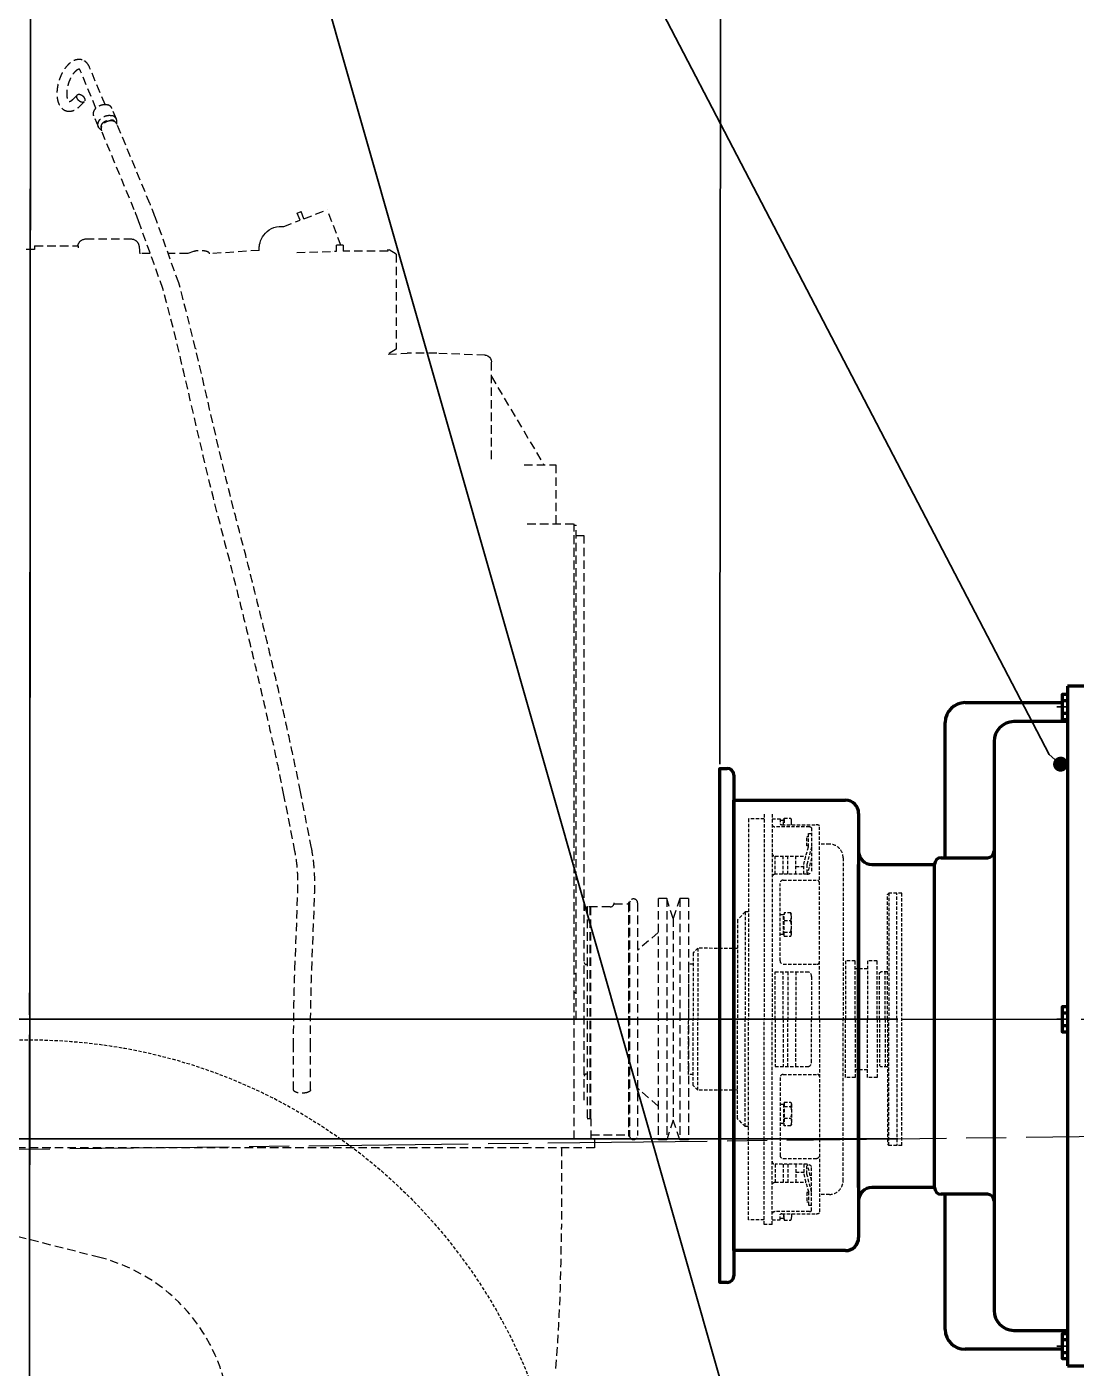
# Model space of a CAD drawing. Header units: millimetres. Extents: x 152 to 1341, y 163 to 1004.
# Drawn here: x 336.5 to 494.6, y 630.9 to 832.8 of the extents above; entities that cross this region are included whole.
import ezdxf

# ---------------------------------------------------------------- set-up
doc = ezdxf.new("R2010")
doc.units = ezdxf.units.MM
for name, pattern in [('ACAD_ISO08W100', [36, 24, -3, 6, -3]), ('HIDDEN', [1.905, 1.27, -0.635]), ('HIDDENX2', [0.75, 0.5, -0.25])]:
    doc.linetypes.add(name, pattern=pattern)
doc.layers.get('Defpoints').update_dxf_attribs({"lineweight": 35})
for name, color, linetype, lineweight in [('中心线', 1, 'ACAD_ISO08W100', 35), ('尺寸', 4, 'Continuous', 25), ('粗实线', 7, 'Continuous', 50), ('虚线', 8, 'HIDDENX2', 35)]:
    doc.layers.add(name, color=color, linetype=linetype, lineweight=lineweight)
doc.layers.add('尺寸标注', color=4, linetype='Continuous')
doc.styles.get("Standard").update_dxf_attribs({"font": 'arial.ttf'})
doc.styles.add('工程字-35', font='gbeitc.shx', dxfattribs={"height": 3.5, "bigfont": 'gbcbig.shx'})
doc.dimstyles.new('ISO-25', dxfattribs={"dimtxt": 2.5, "dimasz": 2.5, "dimexe": 1.25, "dimexo": 0.625, "dimtad": 1, "dimtxsty": 'Standard', "dimcen": 2.5, "dimadec": 0, "dimazin": 0, "dimtfac": 1, "dimtmove": 0, "dimatfit": 3, "dimfxl": 1, "dimarcsym": 0})

# ---------------------------------------------------------------- blocks, each defined once
blk = doc.blocks.new('*D10')
at = {"layer": 'Defpoints', "color": 0, "transparency": 16777216}
for p in [(1172.6, 894.88), (336.93, 599.31), (1172.43, 598.81)]:
    blk.add_point(p, dxfattribs=at)
at = {"layer": '尺寸', "color": 0, "lineweight": -2, "transparency": 16777216}
for p, q in [((336.93, 599.93), (337.1, 896.63)), ((339.6, 895.38), (1170.1, 894.88)), ((1172.43, 599.43), (1172.6, 896.13))]:
    blk.add_line(p, q, dxfattribs=at)
at = {"layer": '尺寸', "color": 0, "transparency": 16777216}
for points in [[(339.6, 895.79), (339.6, 894.96), (337.1, 895.38)], [(1170.1, 895.3), (1170.1, 894.46), (1172.6, 894.88)]]:
    blk.add_solid(points, dxfattribs=at)
at = {"layer": '尺寸', "color": 0, "lineweight": 20, "transparency": 16777216, "insert": (754.85, 897), "char_height": 2.5, "attachment_point": 5, "rotation": 359.9657}
blk.add_mtext('{\\Fgbeitc,gbcbig|c134;4178}', dxfattribs=at)
blk = doc.blocks.new('*D12')
at = {"layer": 'Defpoints', "color": 0, "transparency": 16777216}
for p in [(337.08, 858.38), (337, 721.23), (440.9, 721.17)]:
    blk.add_point(p, dxfattribs=at)
at = {"layer": '尺寸标注', "color": 0, "lineweight": -2, "transparency": 16777216}
for p, q in [((337, 721.85), (337.08, 859.63)), ((440.9, 721.79), (440.99, 859.56)), ((438.49, 858.32), (339.58, 858.37))]:
    blk.add_line(p, q, dxfattribs=at)
at = {"layer": '尺寸标注', "color": 0, "transparency": 16777216}
for points in [[(339.58, 858.79), (339.58, 857.96), (337.08, 858.38)], [(438.49, 858.73), (438.49, 857.9), (440.99, 858.31)]]:
    blk.add_solid(points, dxfattribs=at)
at = {"layer": '尺寸标注', "color": 0, "lineweight": 20, "transparency": 16777216, "insert": (389.03, 860.72), "char_height": 3.5, "attachment_point": 5, "rotation": 359.9657, "style": '工程字-35'}
blk.add_mtext('104', dxfattribs=at)
blk = doc.blocks.new('*D13')
at = {"layer": 'Defpoints', "color": 0, "transparency": 16777216}
for p in [(468.31, 683.4), (249.77, 665.41), (468.31, 665.41)]:
    blk.add_point(p, dxfattribs=at)
at = {"layer": '尺寸标注', "color": 0, "lineweight": -2, "transparency": 16777216}
for p, q in [((467.68, 683.4), (248.52, 683.4)), ((249.77, 680.9), (249.77, 667.91)), ((467.68, 665.41), (248.52, 665.41))]:
    blk.add_line(p, q, dxfattribs=at)
at = {"layer": '尺寸标注', "color": 0, "transparency": 16777216}
for points in [[(249.36, 680.9), (250.19, 680.9), (249.77, 683.4)], [(249.36, 667.91), (250.19, 667.91), (249.77, 665.41)]]:
    blk.add_solid(points, dxfattribs=at)
at = {"layer": '尺寸标注', "color": 0, "lineweight": 20, "transparency": 16777216, "insert": (247.4, 674.4), "char_height": 3.5, "attachment_point": 5, "rotation": 90, "style": '工程字-35'}
blk.add_mtext('18', dxfattribs=at)

msp = doc.modelspace()

# ---------------------------------------------------------------- linework, layer by layer
at = {"layer": '中心线', "lineweight": 20}
for p, q in [((336.926, 513.045), (336.926, 687.402)), ((468.309, 683.399), (612.142, 683.399)), ((235.016, 662.654), (1223.385, 674.333))]:
    msp.add_line(p, q, dxfattribs=at)
at = {"layer": '中心线', "lineweight": 25}
for points in [[(491.629, 730.424), (493.263, 730.424)], [(491.629, 683.399), (493.263, 683.399)], [(491.629, 634.181), (493.263, 634.181)]]:
    msp.add_lwpolyline(points, dxfattribs=at)
at = {"layer": '尺寸', "lineweight": 25}
for points in [[(449.583, 601.16), (448.715, 601.89), (379.539, 844.293), (372.296, 844.293)], [(491.35, 722.538), (490.481, 723.268), (427.397, 844.36), (420.155, 844.36)]]:
    msp.add_lwpolyline(points, dxfattribs=at)
at = {"layer": '尺寸', "lineweight": 0, "transparency": 33554559}
for points in [[(492.198, 721.808), (491.093, 722.005), (491.073, 721.709)], [(491.073, 721.709), (491.133, 721.433), (492.198, 721.808)], [(491.172, 722.281), (492.198, 721.808), (491.093, 722.005)], [(491.133, 721.433), (492.198, 721.808), (491.271, 721.156)], [(491.35, 722.538), (491.172, 722.281), (492.198, 721.808)], [(492.198, 721.808), (491.271, 721.156), (491.468, 720.939)], [(492.198, 721.808), (491.567, 722.735), (491.35, 722.538)], [(491.468, 720.939), (491.725, 720.781), (492.198, 721.808)], [(491.823, 722.873), (492.198, 721.808), (491.567, 722.735)], [(491.725, 720.781), (492.198, 721.808), (492.001, 720.702)], [(492.119, 722.932), (491.823, 722.873), (492.198, 721.808)], [(492.198, 721.808), (492.001, 720.702), (492.297, 720.683)], [(492.198, 721.808), (492.396, 722.932), (492.119, 722.932)], [(492.692, 722.834), (492.198, 721.808), (492.396, 722.932)], [(492.928, 722.676), (492.692, 722.834), (492.198, 721.808)], [(492.198, 721.808), (493.126, 722.459), (492.928, 722.676)], [(493.264, 722.202), (492.198, 721.808), (493.126, 722.459)], [(493.343, 721.906), (493.264, 722.202), (492.198, 721.808)], [(492.198, 721.808), (493.323, 721.61), (493.343, 721.906)], [(493.067, 721.077), (493.224, 721.334), (492.198, 721.808)], [(493.224, 721.334), (492.198, 721.808), (493.323, 721.61)], [(492.297, 720.683), (492.593, 720.742), (492.198, 721.808)], [(492.593, 720.742), (492.198, 721.808), (492.849, 720.88)], [(492.198, 721.808), (492.849, 720.88), (493.067, 721.077)]]:
    msp.add_solid(points, dxfattribs=at)
at = {"layer": '粗实线', "lineweight": 50}
for p, q in [((495.763, 733.574), (493.263, 733.574)), ((493.263, 733.574), (493.263, 728.217)), ((493.263, 728.217), (493.263, 633.699)), ((493.263, 633.699), (493.263, 631.199)), ((493.263, 631.199), (495.763, 631.199))]:
    msp.add_line(p, q, dxfattribs=at)
for points in [[(493.263, 732.298), (492.429, 732.298), (492.429, 728.55), (493.263, 728.55)], [(493.263, 731.363), (492.429, 731.363)], [(477.826, 731.074), (492.429, 731.074)], [(492.429, 729.49), (493.263, 729.49)], [(474.826, 707.729), (474.826, 728.074)], [(493.263, 728.217), (485.182, 728.217)], [(482.182, 725.217), (482.182, 639.557)], [(442.013, 643.786), (440.904, 643.786), (440.904, 721.166), (442.013, 721.166)], [(443.013, 720.166), (443.013, 644.786)], [(459.79, 648.563), (443.013, 648.563), (443.013, 716.389), (459.79, 716.389)], [(461.79, 714.389), (461.79, 650.563)], [(474.227, 707.729), (481.182, 707.729)], [(482.182, 707.729), (482.182, 657.044)], [(461.79, 658.072), (461.79, 706.701)], [(463.79, 706.701), (473.227, 706.701)], [(473.227, 658.044), (473.227, 706.729)], [(493.263, 685.273), (492.429, 685.273), (492.429, 681.526), (493.263, 681.526)], [(493.263, 684.339), (492.429, 684.339)], [(492.429, 682.465), (493.263, 682.465)], [(473.227, 658.072), (463.79, 658.072)], [(481.182, 657.044), (474.227, 657.044)], [(474.826, 636.699), (474.826, 657.044)], [(485.182, 636.557), (493.263, 636.557)], [(493.263, 636.055), (492.429, 636.055), (492.429, 632.307), (493.263, 632.307)], [(493.263, 635.12), (492.429, 635.12)], [(492.429, 633.699), (477.826, 633.699)], [(492.429, 633.246), (493.263, 633.246)]]:
    msp.add_lwpolyline(points, dxfattribs=at)
for centre, radius, start, end in [((477.826, 728.074), 3, 90, 180), ((485.182, 725.217), 3, 90, 180), ((442.013, 720.166), 1, 0, 90), ((459.79, 714.389), 2, 0, 90), ((463.79, 708.701), 2, 180, 270), ((474.227, 706.729), 1, 90, 180), ((481.182, 708.729), 1, 270, 0), ((463.79, 656.072), 2, 90, 180), ((474.227, 658.044), 1, 180, 270), ((481.182, 656.044), 1, 0, 90), ((459.79, 650.563), 2, 270, 0), ((442.013, 644.786), 1, 270, 0), ((485.182, 639.557), 3, 180, 270), ((477.826, 636.699), 3, 180, 270)]:
    msp.add_arc(centre, radius, start, end, dxfattribs=at)
at = {"layer": '虚线', "linetype": 'HIDDEN', "lineweight": 20}
for p, q in [((346.935, 820.587), (344.621, 826.169)), ((348.299, 821.146), (345.983, 826.733)), ((343.506, 821.959), (344.137, 822.592)), ((344.549, 820.918), (345.181, 821.551)), ((350.025, 818.917), (349.346, 820.555)), ((347.294, 817.785), (346.615, 819.423)), ((355.057, 806.234), (350.109, 818.17)), ((352.711, 805.261), (347.763, 817.198)), ((359.408, 794.269), (355.832, 804.224)), ((377.261, 804.802), (377.821, 805.017)), ((377.676, 803.719), (377.261, 804.802)), ((378.236, 803.934), (377.821, 805.017)), ((378.236, 803.934), (381.784, 805.293)), ((383.836, 799.939), (381.784, 805.293)), ((357.018, 793.41), (353.442, 803.366)), ((375.216, 802.776), (377.676, 803.719)), ((337.7, 799.867), (344.25, 799.867)), ((337.7, 799.867), (337.7, 799.307)), ((345.411, 800.893), (352.212, 800.893)), ((383.17, 799.039), (383.17, 799.939)), ((384.17, 799.939), (383.17, 799.939)), ((384.17, 799.939), (384.17, 799.039)), ((337.7, 799.307), (336.12, 799.307)), ((353.453, 799.592), (353.459, 799.54)), ((353.459, 799.54), (353.465, 799.483)), ((353.465, 799.483), (353.47, 799.423)), ((353.47, 799.423), (353.476, 799.359)), ((353.476, 799.359), (353.483, 799.29)), ((353.483, 799.29), (353.489, 799.215)), ((353.489, 799.215), (353.495, 799.135)), ((353.495, 799.135), (353.502, 799.049)), ((353.513, 798.902), (353.521, 798.789)), ((353.521, 798.789), (353.53, 798.661)), ((355.117, 798.701), (353.525, 798.707)), ((360.782, 798.682), (357.819, 798.692)), ((361.64, 798.99), (360.782, 798.682)), ((371.505, 799.168), (364.054, 798.67)), ((377.17, 798.869), (383.17, 799.039)), ((384.179, 799.043), (384.17, 799.067)), ((390.89, 799.039), (384.17, 799.039)), ((392.17, 798.6), (390.89, 799.339)), ((390.89, 799.339), (390.89, 799.039)), ((392.17, 798.6), (392.17, 784.278)), ((392.17, 784.278), (390.89, 783.539)), ((390.938, 783.567), (393.797, 783.677)), ((398.287, 783.677), (393.797, 783.677)), ((405.548, 783.398), (398.287, 783.677)), ((406.482, 767.755), (406.482, 782.4)), ((406.482, 780.189), (414.381, 766.899)), ((411.422, 766.899), (416.186, 766.899)), ((416.186, 766.899), (416.186, 757.999)), ((416.186, 762.584), (416.24, 762.584)), ((416.24, 757.999), (416.24, 762.584)), ((411.888, 757.999), (418.928, 757.999)), ((418.928, 665.399), (418.928, 757.999)), ((418.97, 671.199), (418.97, 757.799)), ((418.97, 757.799), (419.274, 757.799)), ((419.274, 683.399), (419.274, 757.799)), ((420.47, 756.199), (419.274, 756.199)), ((420.47, 671.199), (420.47, 756.199)), ((376.905, 708.683), (375.249, 717.136)), ((379.398, 709.171), (377.742, 717.624)), ((376.898, 690.944), (377.332, 702.428)), ((379.436, 690.848), (379.87, 702.332)), ((427.129, 700.799), (427.154, 700.867)), ((427.154, 700.999), (427.154, 665.799)), ((427.264, 700.999), (427.154, 700.999)), ((427.363, 701.192), (427.264, 700.999)), ((427.264, 700.999), (427.264, 665.799)), ((428.512, 700.916), (428.512, 665.882)), ((431.586, 701.575), (431.586, 665.223)), ((432.897, 701.575), (431.586, 701.575)), ((432.897, 701.575), (432.897, 665.223)), ((433.872, 698.575), (432.897, 701.575)), ((434.847, 701.575), (433.872, 698.575)), ((434.847, 701.575), (434.847, 665.223)), ((436.158, 701.575), (434.847, 701.575)), ((436.158, 701.575), (436.158, 665.223)), ((420.914, 700.305), (420.914, 668.399)), ((424.37, 700.326), (421.07, 700.326)), ((421.32, 700.326), (421.32, 668.399)), ((421.393, 700.326), (421.393, 668.399)), ((424.956, 700.799), (427.129, 700.799)), ((427.129, 700.799), (427.129, 665.999)), ((433.872, 698.575), (433.872, 668.223)), ((431.586, 696.467), (428.775, 694.022)), ((420.914, 691.653), (420.77, 691.653)), ((418.97, 690.299), (419.274, 690.299)), ((418.97, 687.444), (419.274, 687.444)), ((418.97, 683.399), (419.274, 683.399)), ((376.706, 672.754), (376.706, 679.296)), ((379.24, 672.754), (379.24, 679.296)), ((420.914, 675.145), (420.77, 675.145)), ((431.586, 670.332), (428.775, 672.776)), ((421.488, 668.399), (420.914, 668.399)), ((421.488, 665.399), (421.488, 668.399)), ((433.872, 668.223), (432.897, 665.223)), ((434.847, 665.223), (433.872, 668.223)), ((421.488, 665.999), (427.129, 665.999)), ((421.93, 665.258), (421.93, 665.239)), ((422.03, 665.239), (422.03, 664.039)), ((427.129, 665.999), (427.154, 665.931)), ((427.264, 665.799), (427.154, 665.799)), ((427.363, 665.606), (427.264, 665.799)), ((432.897, 665.223), (431.586, 665.223)), ((436.158, 665.223), (434.847, 665.223)), ((422.03, 664.039), (309.47, 664.039)), ((417.03, 664.039), (417.03, 652.039)), ((347.524, 647.519), (314.277, 655.981))]:
    msp.add_line(p, q, dxfattribs=at)
at = {"layer": '虚线', "lineweight": 20}
for p, q in [((447.569, 713.58), (445.2, 713.58)), ((445.2, 713.58), (445.2, 683.399)), ((447.569, 714.29), (447.569, 683.399)), ((448.762, 714.29), (448.762, 683.399)), ((448.762, 713.58), (449.954, 713.58)), ((449.954, 713.58), (449.954, 712.795)), ((449.954, 713.369), (450.452, 713.369)), ((450.452, 712.69), (450.452, 713.459)), ((450.452, 713.459), (450.588, 713.459)), ((450.588, 713.459), (450.588, 713.671)), ((450.588, 713.671), (451.569, 713.671)), ((450.588, 713.459), (450.588, 712.69)), ((451.705, 712.69), (451.705, 713.248)), ((454.407, 712.358), (449.23, 712.358)), ((450.241, 712.69), (455.418, 712.69)), ((454.226, 709.369), (454.226, 711.392)), ((454.226, 711.392), (454.709, 711.392)), ((454.709, 712.222), (454.709, 705.565)), ((455.886, 683.399), (455.886, 712.554)), ((453.516, 706.697), (454.226, 709.369)), ((453.984, 709.49), (453.984, 710.909)), ((453.984, 710.909), (454.226, 710.909)), ((454.226, 709.49), (453.984, 709.49)), ((454.709, 709.369), (453.984, 706.697)), ((457.381, 709.777), (455.886, 709.777)), ((449.23, 705.233), (449.23, 707.95)), ((449.23, 707.95), (453.849, 707.95)), ((450.422, 705.233), (450.422, 707.95)), ((451.132, 705.233), (451.132, 707.95)), ((452.324, 705.233), (452.324, 707.95)), ((454.709, 707.678), (454.052, 705.233)), ((459.448, 707.709), (459.441, 683.399)), ((454.052, 705.233), (449.23, 705.233)), ((452.324, 706.411), (453.516, 706.411)), ((453.516, 705.233), (453.516, 706.697)), ((453.984, 706.697), (453.984, 705.233)), ((449.954, 692.192), (449.954, 703.829)), ((450.422, 704.358), (455.418, 704.358)), ((466.12, 702.169), (466.362, 702.411)), ((466.12, 683.399), (466.12, 702.169)), ((468.309, 702.411), (466.362, 702.411)), ((466.362, 702.411), (466.362, 683.399)), ((467.554, 683.399), (467.554, 702.411)), ((468.309, 664.388), (468.309, 702.411)), ((444.717, 699.558), (443.539, 698.365)), ((445.2, 699.558), (444.717, 699.558)), ((444.717, 699.558), (444.717, 683.399)), ((450.452, 699.12), (449.954, 699.12)), ((450.588, 699.195), (450.452, 699.195)), ((450.452, 699.195), (450.452, 699.12)), ((450.452, 696.192), (450.452, 699.12)), ((451.569, 699.422), (450.588, 699.422)), ((450.588, 699.422), (450.588, 699.195)), ((450.588, 696.116), (450.588, 699.195)), ((451.705, 698.848), (451.569, 699.422)), ((451.705, 699.195), (451.569, 699.422)), ((451.569, 698.29), (451.705, 698.848)), ((451.705, 696.207), (451.705, 699.195)), ((443.539, 698.365), (443.539, 683.399)), ((450.588, 698.29), (451.569, 698.29)), ((451.705, 697.626), (451.569, 698.29)), ((451.569, 696.524), (451.705, 697.414)), ((449.954, 696.192), (450.452, 696.192)), ((450.452, 696.192), (450.452, 696.116)), ((450.452, 696.116), (450.588, 696.116)), ((450.588, 696.524), (451.569, 696.524)), ((450.588, 695.89), (450.588, 696.116)), ((450.588, 695.89), (451.569, 695.89)), ((451.705, 696.207), (451.569, 696.524)), ((451.569, 695.89), (451.705, 696.207)), ((437.592, 694.094), (436.883, 693.384)), ((436.883, 693.384), (436.883, 683.399)), ((443.539, 694.048), (437.592, 694.094)), ((437.592, 694.094), (437.592, 683.399)), ((436.883, 691.709), (436.158, 691.709)), ((436.158, 691.709), (436.158, 683.399)), ((450.422, 691.709), (455.554, 691.694)), ((461.245, 692.192), (459.826, 692.192)), ((459.826, 692.192), (459.826, 683.399)), ((461.245, 683.399), (461.245, 692.192)), ((463.147, 690.999), (461.245, 690.999)), ((464.565, 692.192), (463.147, 692.192)), ((463.147, 692.192), (463.147, 683.399)), ((464.565, 683.399), (464.565, 692.192)), ((449.23, 683.399), (449.23, 690.531)), ((449.23, 690.531), (454.226, 690.531)), ((450.422, 683.399), (450.422, 690.531)), ((451.132, 690.531), (451.132, 683.399)), ((452.324, 690.531), (452.324, 683.399)), ((454.709, 689.837), (454.709, 683.399)), ((464.958, 690.381), (465.13, 690.553)), ((464.958, 683.399), (464.958, 690.381)), ((466.12, 690.553), (465.13, 690.553)), ((465.773, 683.399), (465.773, 690.553)), ((436.158, 675.09), (436.158, 683.399)), ((436.883, 673.415), (436.883, 683.399)), ((437.592, 672.705), (437.592, 683.399)), ((443.539, 668.434), (443.539, 683.399)), ((444.717, 667.241), (444.717, 683.399)), ((445.2, 653.219), (445.2, 683.399)), ((447.569, 652.509), (447.569, 683.399)), ((448.762, 652.509), (448.762, 683.399)), ((449.23, 683.399), (449.23, 676.267)), ((450.422, 683.399), (450.422, 676.267)), ((451.132, 676.267), (451.132, 683.399)), ((452.324, 676.267), (452.324, 683.399)), ((454.709, 676.962), (454.709, 683.399)), ((455.886, 683.399), (455.886, 654.245)), ((459.448, 659.09), (459.441, 683.399)), ((459.826, 674.607), (459.826, 683.399)), ((461.245, 683.399), (461.245, 674.607)), ((463.147, 674.607), (463.147, 683.399)), ((464.565, 683.399), (464.565, 674.607)), ((464.958, 683.399), (464.958, 676.418)), ((465.773, 683.399), (465.773, 676.246)), ((466.12, 683.399), (466.12, 664.63)), ((466.362, 664.388), (466.362, 683.399)), ((467.554, 683.399), (467.554, 664.388)), ((436.883, 675.09), (436.158, 675.09)), ((449.23, 676.267), (454.226, 676.267)), ((449.954, 674.607), (449.954, 662.97)), ((450.422, 675.09), (455.554, 675.105)), ((461.245, 674.607), (459.826, 674.607)), ((463.147, 675.8), (461.245, 675.8)), ((464.565, 674.607), (463.147, 674.607)), ((464.958, 676.418), (465.13, 676.246)), ((466.12, 676.246), (465.13, 676.246)), ((437.592, 672.705), (436.883, 673.415)), ((443.539, 672.751), (437.592, 672.705)), ((449.954, 670.607), (450.452, 670.607)), ((450.452, 670.607), (450.452, 670.683)), ((450.452, 670.683), (450.588, 670.683)), ((450.452, 670.607), (450.452, 667.679)), ((450.588, 670.909), (451.569, 670.909)), ((450.588, 670.909), (450.588, 670.683)), ((450.588, 670.683), (450.588, 667.603)), ((451.569, 670.909), (451.705, 670.592)), ((451.705, 670.592), (451.569, 670.275)), ((451.705, 670.592), (451.705, 667.603)), ((450.588, 670.275), (451.569, 670.275)), ((451.569, 670.275), (451.705, 669.385)), ((451.705, 669.173), (451.569, 668.509)), ((444.717, 667.241), (443.539, 668.434)), ((445.2, 667.241), (444.717, 667.241)), ((450.452, 667.679), (449.954, 667.679)), ((450.452, 667.603), (450.452, 667.679)), ((450.588, 667.603), (450.452, 667.603)), ((450.588, 668.509), (451.569, 668.509)), ((450.588, 667.377), (450.588, 667.603)), ((451.569, 667.377), (450.588, 667.377)), ((451.569, 668.509), (451.705, 667.951)), ((451.705, 667.951), (451.569, 667.377)), ((451.705, 667.603), (451.569, 667.377)), ((466.12, 664.63), (466.362, 664.388)), ((468.309, 664.388), (466.362, 664.388)), ((454.052, 661.566), (449.23, 661.566)), ((449.23, 661.566), (449.23, 658.849)), ((450.422, 662.441), (455.418, 662.441)), ((450.422, 661.566), (450.422, 658.849)), ((451.132, 661.566), (451.132, 658.849)), ((452.324, 661.566), (452.324, 658.849)), ((453.516, 661.566), (453.516, 660.102)), ((453.984, 660.102), (453.984, 661.566)), ((454.709, 659.121), (454.052, 661.566)), ((454.709, 654.577), (454.709, 661.234)), ((449.23, 658.849), (453.849, 658.849)), ((452.324, 660.388), (453.516, 660.388)), ((453.516, 660.102), (454.226, 657.43)), ((454.709, 657.43), (453.984, 660.102)), ((454.226, 657.309), (453.984, 657.309)), ((453.984, 657.309), (453.984, 655.89)), ((454.226, 657.43), (454.226, 655.407)), ((457.381, 657.022), (455.886, 657.022)), ((454.407, 654.441), (449.23, 654.441)), ((453.984, 655.89), (454.226, 655.89)), ((454.226, 655.407), (454.709, 655.407)), ((447.569, 653.219), (445.2, 653.219)), ((448.762, 652.509), (447.569, 652.509)), ((448.762, 653.219), (449.954, 653.219)), ((449.954, 653.219), (449.954, 654.004)), ((449.954, 653.43), (450.452, 653.43)), ((450.241, 654.109), (455.418, 654.109)), ((450.452, 654.109), (450.452, 653.339)), ((450.452, 653.339), (450.588, 653.339)), ((450.588, 653.339), (450.588, 654.109)), ((450.588, 653.339), (450.588, 653.128)), ((450.588, 653.128), (451.569, 653.128)), ((451.705, 654.109), (451.705, 653.551))]:
    msp.add_line(p, q, dxfattribs=at)
at = {"layer": '虚线', "linetype": 'HIDDEN', "lineweight": 20}
for points in [[(371.505, 799.168), (371.509, 799.269), (371.514, 799.362), (371.518, 799.448), (371.523, 799.533), (371.529, 799.621), (371.538, 799.726), (371.555, 799.868), (371.588, 800.068), (371.646, 800.323), (371.735, 800.607), (371.858, 800.9), (372.016, 801.194), (372.211, 801.484), (372.445, 801.761), (372.716, 802.019), (373.021, 802.249), (373.359, 802.447), (373.725, 802.607), (374.115, 802.723), (374.524, 802.791), (375.216, 802.776)], [(344.192, 799.867), (344.198, 799.891), (344.206, 799.921), (344.215, 799.952), (344.224, 799.983), (344.235, 800.016), (344.247, 800.05), (344.26, 800.086), (344.275, 800.123), (344.292, 800.161), (344.311, 800.201), (344.332, 800.241), (344.356, 800.282), (344.381, 800.324), (344.408, 800.365), (344.438, 800.406), (344.472, 800.449), (344.51, 800.493), (344.555, 800.54), (344.606, 800.588), (344.662, 800.635), (344.724, 800.681), (344.793, 800.724), (344.869, 800.765), (344.951, 800.803), (345.04, 800.835), (345.134, 800.861), (345.23, 800.88), (345.327, 800.89), (345.411, 800.893)], [(352.212, 800.893), (352.292, 800.89), (352.386, 800.88), (352.48, 800.863), (352.572, 800.838), (352.659, 800.807), (352.742, 800.771), (352.817, 800.73), (352.886, 800.687), (352.949, 800.641), (353.006, 800.594), (353.058, 800.545), (353.105, 800.496), (353.146, 800.448), (353.183, 800.401), (353.214, 800.356), (353.241, 800.314), (353.264, 800.275), (353.285, 800.238), (353.303, 800.201), (353.32, 800.164), (353.335, 800.128), (353.349, 800.093), (353.361, 800.06), (353.371, 800.028), (353.38, 799.998), (353.388, 799.97), (353.395, 799.943), (353.401, 799.918), (353.407, 799.893), (353.412, 799.869), (353.416, 799.846), (353.421, 799.823), (353.424, 799.801), (353.428, 799.779), (353.431, 799.757), (353.435, 799.735), (353.438, 799.712), (353.441, 799.689), (353.444, 799.666), (353.447, 799.642), (353.453, 799.592)], [(353.502, 799.049), (353.506, 799.002), (353.513, 798.902)], [(405.521, 783.399), (405.712, 783.373), (405.962, 783.277), (406.178, 783.117), (406.344, 782.907), (406.448, 782.66), (406.482, 782.4)]]:
    msp.add_lwpolyline(points, dxfattribs=at)
at = {"layer": '虚线', "lineweight": 20}
msp.add_circle((336.926, 599.305), 81, dxfattribs=at)
at = {"layer": '虚线', "linetype": 'HIDDEN', "lineweight": 20}
for centre, radius, start, end in [((381.537, 800.015), 1.4, 314.23794, 314.76253), ((424.37, 700.926), 0.6, 270, 0), ((427.904, 700.916), 0.608, 0, 153), ((421.07, 699.726), 0.6, 90, 180), ((427.108, 695.939), 2.54, 303.69528, 311), ((420.77, 691.953), 0.3, 180, 270), ((420.77, 674.845), 0.3, 90, 180), ((427.108, 670.859), 2.54, 49, 56.30472), ((427.904, 665.882), 0.608, 207, 0), ((142.968, 652.039), 274.062, 355.56222, 0), ((341.112, 622.323), 26, 6.3247, 75.72142)]:
    msp.add_arc(centre, radius, start, end, dxfattribs=at)
at = {"layer": '虚线', "lineweight": 20}
for centre, radius, start, end in [((450.974, 713.246), 0.731, 0.13398, 35.5038), ((449.261, 712.95), 0.593, 212.60037, 266.94973), ((450.285, 713.251), 0.563, 234.01994, 265.53034), ((454.304, 711.726), 0.64, 50.77225, 80.77225), ((455.399, 711.749), 0.941, 58.81079, 88.81079), ((457.381, 707.709), 2.068, 359.96447, 90), ((449.23, 708.418), 0.468, 180, 270), ((449.23, 704.765), 0.468, 90, 180), ((453.874, 706.402), 1.182, 278.69411, 314.96164), ((450.452, 703.86), 0.499, 93.46823, 183.46823), ((455.418, 703.89), 0.468, 0, 90), ((450.43, 692.184), 0.476, 179.09062, 269.09062), ((455.554, 692.026), 0.332, 269.66297, 0), ((454.005, 689.862), 0.705, 357.94066, 71.70831), ((454.005, 676.936), 0.705, 288.29169, 2.05934), ((450.43, 674.615), 0.476, 90.90938, 180.90938), ((455.554, 674.773), 0.332, 0, 90.33703), ((450.452, 662.939), 0.499, 176.53177, 266.53177), ((455.418, 662.909), 0.468, 270, 0), ((449.23, 662.034), 0.468, 180, 270), ((453.874, 660.397), 1.182, 45.03836, 81.30589), ((449.23, 658.381), 0.468, 90, 180), ((457.381, 659.09), 2.068, 270, 0.03553), ((449.261, 653.849), 0.593, 93.05027, 147.39963), ((454.304, 655.073), 0.64, 279.22775, 309.22775), ((450.285, 653.548), 0.563, 94.46966, 125.98006), ((450.974, 653.552), 0.731, 324.4962, 359.86602), ((455.399, 655.05), 0.941, 271.18921, 301.18921)]:
    msp.add_arc(centre, radius, start, end, dxfattribs=at)
at = {"layer": '虚线', "linetype": 'HIDDEN', "lineweight": 20}
for points, start_tangent, end_tangent in [([(344.865, 827.847), (344.543, 827.913), (344.158, 827.906), (343.763, 827.809), (343.35, 827.611), (342.942, 827.313), (342.557, 826.928), (342.208, 826.477), (341.899, 825.974), (341.636, 825.436), (341.417, 824.87), (341.246, 824.287), (341.127, 823.7), (341.063, 823.115), (341.057, 822.547), (341.113, 822.005), (341.234, 821.512), (341.415, 821.085), (341.643, 820.742), (341.92, 820.468), (342.229, 820.276), (342.426, 820.198)], (-0.952838, 0.3034794), (0.9526598, -0.3040382)), ([(344.416, 826.442), (344.384, 826.447), (344.301, 826.435), (344.165, 826.379), (343.993, 826.269), (343.798, 826.098), (343.588, 825.865), (343.373, 825.568), (343.167, 825.219), (342.977, 824.824), (342.814, 824.399), (342.683, 823.958), (342.591, 823.517), (342.539, 823.095), (342.526, 822.703), (342.55, 822.364), (342.602, 822.083), (342.674, 821.866), (342.755, 821.714), (342.827, 821.631), (342.87, 821.604), (342.875, 821.602)], (-0.9599157, 0.2802887), (0.9592383, -0.2825984)), ([(344.621, 826.169), (344.543, 826.32), (344.466, 826.412), (344.422, 826.44), (344.416, 826.442)], (-0.3829171, 0.9237827), (-0.9599157, 0.2802887)), ([(345.983, 826.733), (345.774, 827.131), (345.518, 827.446), (345.226, 827.679), (344.9, 827.835), (344.865, 827.847)], (-0.3829171, 0.9237827), (-0.952838, 0.3034794)), ([(344.745, 821.49), (344.597, 821.553), (344.453, 821.647), (344.32, 821.765), (344.208, 821.9), (344.121, 822.046), (344.066, 822.193), (344.046, 822.334), (344.061, 822.458), (344.11, 822.561), (344.137, 822.592)], (-0.9527335, 0.3038074), (0.7069226, 0.7072909)), ([(344.137, 822.592), (344.192, 822.635), (344.301, 822.676), (344.43, 822.682), (344.573, 822.652)], (0.7069226, 0.7072909), (0.9527335, -0.3038074)), ([(344.573, 822.652), (344.721, 822.589), (344.865, 822.496), (344.997, 822.378), (345.11, 822.242), (345.196, 822.096), (345.251, 821.949), (345.272, 821.809), (345.257, 821.684), (345.207, 821.582), (345.181, 821.551)], (0.9527335, -0.3038074), (-0.7069226, -0.7072909)), ([(342.426, 820.198), (342.57, 820.159), (342.942, 820.124), (343.339, 820.178), (343.737, 820.323), (344.146, 820.57), (344.549, 820.918)], (0.9526598, -0.3040382), (0.7061629, 0.7080494)), ([(342.875, 821.602), (342.91, 821.597), (342.997, 821.612), (343.136, 821.67), (343.308, 821.784), (343.506, 821.959)], (0.9592383, -0.2825984), (0.7061629, 0.7080494)), ([(345.181, 821.551), (345.126, 821.508), (345.017, 821.467), (344.887, 821.461), (344.745, 821.49)], (-0.7069226, -0.7072909), (-0.9527335, 0.3038074)), ([(346.615, 819.424), (346.591, 819.489), (346.553, 819.704), (346.57, 819.929), (346.64, 820.157), (346.763, 820.378), (346.932, 820.584), (347.141, 820.767), (347.383, 820.921), (347.648, 821.039), (347.925, 821.116), (348.205, 821.15), (348.476, 821.14), (348.728, 821.085)], (-0.383092, 0.9237102), (0.9527335, -0.3038074)), ([(349.346, 820.555), (349.278, 820.684), (349.137, 820.853), (348.951, 820.988), (348.728, 821.085)], (-0.383092, 0.9237102), (-0.9527335, 0.3038074)), ([(347.294, 817.785), (347.27, 817.851), (347.232, 818.065), (347.249, 818.291), (347.32, 818.518), (347.442, 818.739), (347.611, 818.946), (347.821, 819.129), (348.062, 819.283), (348.327, 819.4), (348.604, 819.478), (348.884, 819.512), (349.155, 819.501), (349.407, 819.447)], (-0.383092, 0.9237102), (0.9527335, -0.3038074)), ([(347.717, 817.821), (347.754, 817.989), (347.828, 818.155), (347.936, 818.314), (348.075, 818.459), (348.24, 818.587), (348.425, 818.692), (348.623, 818.772), (348.829, 818.822), (349.035, 818.843), (349.235, 818.832), (349.42, 818.791)], (0.1084451, 0.9941024), (0.9527335, -0.3038074)), ([(349.398, 818.667), (349.199, 818.683), (348.72, 818.609), (348.274, 818.395), (347.929, 818.072), (347.737, 817.69)], (-0.9885189, 0.1510976), (-0.254704, -0.9670191)), ([(349.937, 818.42), (349.638, 818.604), (349.398, 818.667)], (-0.7244558, 0.6893212), (-0.9885189, 0.1510976)), ([(350.025, 818.917), (349.958, 819.046), (349.816, 819.215), (349.63, 819.35), (349.407, 819.447)], (-0.383092, 0.9237102), (-0.9527335, 0.3038074)), ([(349.862, 818.46), (349.836, 818.502), (349.726, 818.623), (349.586, 818.72), (349.42, 818.791)], (-0.5150482, 0.8571612), (-0.9527335, 0.3038074)), ([(350.109, 818.169), (349.97, 818.386), (349.937, 818.42)], (-0.3853358, 0.9227764), (-0.7244558, 0.6893212)), ([(350.039, 818.287), (350.071, 818.412), (350.087, 818.637), (350.049, 818.851), (350.025, 818.917)], (0.306932, 0.9517315), (-0.383092, 0.9237102)), ([(347.727, 817.332), (347.689, 817.352), (347.503, 817.488), (347.362, 817.656), (347.294, 817.785)], (-0.8883887, 0.459092), (-0.383092, 0.9237102)), ([(347.709, 817.488), (347.728, 817.308), (347.763, 817.199)], (-0.0160031, -0.9998719), (0.3853358, -0.9227764)), ([(347.737, 817.69), (347.709, 817.488)], (-0.254704, -0.9670191), (-0.0160031, -0.9998719)), ([(347.718, 817.656), (347.717, 817.821)], (-0.1233806, 0.9923594), (0.1084451, 0.9941024)), ([(355.832, 804.224), (355.58, 804.911), (355.321, 805.581), (355.057, 806.234)], (-0.3380275, 0.9411362), (-0.3829171, 0.9237827)), ([(353.302, 803.75), (353.202, 804.017), (352.958, 804.649), (352.711, 805.261)], (-0.3464158, 0.9380811), (-0.3829171, 0.9237827)), ([(353.442, 803.366), (353.302, 803.75)], (-0.3380275, 0.9411362), (-0.3464158, 0.9380811)), ([(344.25, 799.867), (344.254, 799.865), (344.258, 799.853), (344.261, 799.833), (344.262, 799.804), (344.263, 799.767), (344.263, 799.72), (344.264, 799.666), (344.265, 799.603), (344.267, 799.534)], (0.9789744, -0.203983), (0.0480585, -0.9988445)), ([(364.054, 798.66), (364.005, 798.785), (363.863, 798.902), (363.636, 799.001), (363.341, 799.077), (362.998, 799.124), (362.631, 799.139), (362.266, 799.12), (361.928, 799.069), (361.64, 798.99)], (0, 1), (-0.9411507, -0.3379871)), ([(377.742, 717.624), (376.895, 721.79), (375.88, 726.507), (374.718, 731.681), (373.431, 737.207), (372.047, 742.97), (370.594, 748.851), (369.103, 754.728), (367.605, 760.481), (359.408, 794.269)], (-0.1922297, 0.98135), (-0.2623048, 0.9649851)), ([(375.249, 717.136), (374.414, 721.245), (373.408, 725.925), (372.25, 731.076), (370.968, 736.585), (369.587, 742.338), (368.136, 748.212), (366.647, 754.083), (365.15, 759.827), (357.018, 793.41)], (-0.1922297, 0.98135), (-0.2623048, 0.9649851)), ([(362.097, 784.285), (362.1, 784.368)], (0.0305265, 0.999534), (0.0363088, 0.9993406)), ([(379.87, 702.332), (379.88, 704.733), (379.722, 707.018), (379.398, 709.171)], (0.0377528, 0.9992871), (-0.1922297, 0.98135)), ([(376.979, 708.284), (376.905, 708.683)], (-0.1736139, 0.9848138), (-0.1922297, 0.98135)), ([(377.332, 702.428), (377.341, 704.648), (377.198, 706.736), (376.979, 708.284)], (0.0377528, 0.9992871), (-0.1736139, 0.9848138)), ([(376.7, 679.296), (376.722, 683.426), (376.788, 687.324), (376.898, 690.944)], (0, 1), (0.0377528, 0.9992871)), ([(379.24, 679.296), (379.262, 683.406), (379.328, 687.273), (379.436, 690.848)], (0, 1), (0.0377528, 0.9992871)), ([(376.743, 672.624), (376.723, 672.662), (376.706, 672.754)], (-0.5538512, 0.8326157), (0.0070696, 0.999975)), ([(376.91, 672.486), (376.743, 672.624)], (-0.864711, 0.5022697), (-0.5538512, 0.8326157)), ([(379.195, 672.621), (379.022, 672.481), (378.669, 672.348), (378.21, 672.277), (377.714, 672.278), (377.258, 672.351), (376.91, 672.486)], (-0.5489096, -0.8358817), (-0.864711, 0.5022697)), ([(379.234, 672.754), (379.214, 672.656), (379.195, 672.621)], (-0.0070696, -0.999975), (-0.5489096, -0.8358817))]:
    msp.add_spline(points, degree=3, dxfattribs=dict(at, start_tangent=start_tangent, end_tangent=end_tangent))

# ---------------------------------------------------------------- dimensions: what is measured, and where the dimension line sits
at = {"layer": '尺寸', "lineweight": 20}
dim = msp.add_aligned_dim(p1=(336.926, 599.305), p2=(1172.426, 598.805), distance=296.073, text='{\\Fgbeitc,gbcbig|c134;4178}', dimstyle='ISO-25', dxfattribs=at)
dim.commit()
dim.dimension.update_dxf_attribs({"geometry": '*D10', "text_midpoint": (754.854, 897.003)})
at = {"layer": '尺寸标注', "lineweight": 20}
dim = msp.add_aligned_dim(p1=(440.904, 721.166), p2=(336.999, 721.228), distance=-137.148, text='104', dimstyle='ISO-25', override={"dimtxsty": '工程字-35'}, dxfattribs=at)
dim.commit()
dim.dimension.update_dxf_attribs({"geometry": '*D12', "text_midpoint": (389.035, 860.72)})
dim = msp.add_linear_dim(base=(249.773, 665.41), p1=(468.309, 683.399), p2=(468.309, 665.41), angle=90, text='18', dimstyle='ISO-25', override={"dimtxsty": '工程字-35'}, dxfattribs=at)
dim.commit()
dim.dimension.update_dxf_attribs({"geometry": '*D13', "text_midpoint": (247.398, 674.405)})

doc.saveas('drawing.dxf')
